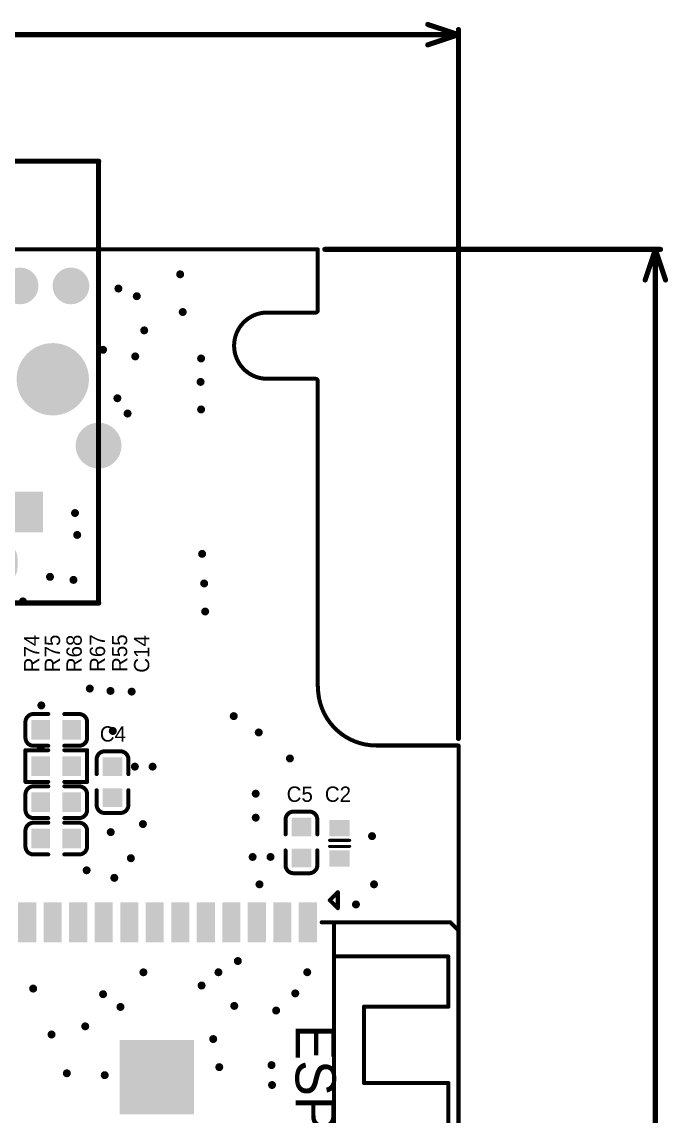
# Model space of a CAD drawing. Header units: millimetres. Extents: x -0.01 to 7.72, y -0.26 to 4.6.
# Drawn here: x 6.448 to 7.714, y 2.459 to 4.604 of the extents above; entities that cross this region are included whole.
import ezdxf

# ---------------------------------------------------------------- set-up
doc = ezdxf.new("R2010")
doc.units = ezdxf.units.MM
doc.header["$MEASUREMENT"] = 0
for name, color, linetype in [('Mechanical1', 6, 'Continuous'), ('MultiLayer', 9, 'Continuous'), ('PadHoleLayer', 156, 'Continuous'), ('TopOverlay', 2, 'Continuous'), ('TopPaste', 8, 'Continuous'), ('ViaHoleLayer', 16, 'Continuous')]:
    doc.layers.add(name, color=color, linetype=linetype)

# ---------------------------------------------------------------- blocks, each defined once
blk = doc.blocks.new('C0603SW_7')
at = {"layer": 'TopPaste'}
for points in [[(-0.016, -0.02), (-0.016, 0.02), (0.016, 0.02), (0.016, -0.02)], [(0.043, -0.02), (0.043, 0.02), (0.075, 0.02), (0.075, -0.02)]]:
    blk.add_hatch(color=8, dxfattribs=at).paths.add_polyline_path(points)
at = {"layer": 'TopOverlay', "const_width": 0.006}
for points in [[(0.0236, -0.0197), (0.0236, 0.0197)], [(0.0354, -0.0197), (0.0354, 0.0197)]]:
    blk.add_lwpolyline(points, dxfattribs=at)
at = {"layer": 'TopOverlay', "const_width": 0.003}
for points in [[(0.0221, 0.0197, 1), (0.0251, 0.0197, 1)], [(0.0339, 0.0197, 1), (0.0369, 0.0197, 1)], [(0.0221, -0.0197, 1), (0.0251, -0.0197, 1)], [(0.0339, -0.0197, 1), (0.0369, -0.0197, 1)]]:
    blk.add_lwpolyline(points, format="xyb", close=True, dxfattribs=at)
blk = doc.blocks.new('0603_C_9')
at = {"layer": 'TopPaste'}
for points in [[(-0.0486, 0.0193), (-0.012, 0.0193), (-0.012, -0.0193), (-0.0486, -0.0193)], [(0.012, 0.0193), (0.0486, 0.0193), (0.0486, -0.0193), (0.012, -0.0193)]]:
    blk.add_hatch(color=8, dxfattribs=at).paths.add_polyline_path(points)
at = {"layer": 'TopOverlay', "const_width": 0.00787}
for points in [[(-0.0604, 0.0154, -0.414213), (-0.0447, 0.0311)], [(0.0447, 0.0311, -0.414213), (0.0604, 0.0154)], [(-0.0447, -0.0311, -0.414213), (-0.0604, -0.0154)], [(0.0604, -0.0154, -0.414213), (0.0447, -0.0311)]]:
    blk.add_lwpolyline(points, format="xyb", dxfattribs=at)
for points in [[(-0.0157, 0.0311), (-0.0447, 0.0311)], [(0.0447, 0.0311), (0.0157, 0.0311)], [(-0.0604, -0.0154), (-0.0604, 0.0154)], [(0.0604, -0.0154), (0.0604, 0.0154)], [(-0.0157, -0.0311), (-0.0447, -0.0311)], [(0.0447, -0.0311), (0.0157, -0.0311)]]:
    blk.add_lwpolyline(points, dxfattribs=at)
at = {"layer": 'TopOverlay', "const_width": 0.00394}
for points in [[(-0.0467, 0.0311, 1), (-0.0427, 0.0311, 1)], [(-0.0467, 0.0311, 1), (-0.0427, 0.0311, 1)], [(-0.0177, 0.0311, 1), (-0.0138, 0.0311, 1)], [(0.0138, 0.0311, 1), (0.0177, 0.0311, 1)], [(0.0427, 0.0311, 1), (0.0467, 0.0311, 1)], [(0.0427, 0.0311, 1), (0.0467, 0.0311, 1)], [(-0.0624, 0.0154, 1), (-0.0585, 0.0154, 1)], [(-0.0624, 0.0154, 1), (-0.0585, 0.0154, 1)], [(0.0585, 0.0154, 1), (0.0624, 0.0154, 1)], [(0.0585, 0.0154, 1), (0.0624, 0.0154, 1)], [(-0.0624, -0.0154, 1), (-0.0585, -0.0154, 1)], [(-0.0624, -0.0154, 1), (-0.0585, -0.0154, 1)], [(0.0585, -0.0154, 1), (0.0624, -0.0154, 1)], [(0.0585, -0.0154, 1), (0.0624, -0.0154, 1)], [(-0.0467, -0.0311, 1), (-0.0427, -0.0311, 1)], [(-0.0467, -0.0311, 1), (-0.0427, -0.0311, 1)], [(-0.0177, -0.0311, 1), (-0.0138, -0.0311, 1)], [(0.0138, -0.0311, 1), (0.0177, -0.0311, 1)], [(0.0427, -0.0311, 1), (0.0467, -0.0311, 1)], [(0.0427, -0.0311, 1), (0.0467, -0.0311, 1)]]:
    blk.add_lwpolyline(points, format="xyb", close=True, dxfattribs=at)
blk = doc.blocks.new('0603_C_10')
at = {"layer": 'TopPaste'}
for points in [[(-0.0486, 0.0193), (-0.012, 0.0193), (-0.012, -0.0193), (-0.0486, -0.0193)], [(0.012, 0.0193), (0.0486, 0.0193), (0.0486, -0.0193), (0.012, -0.0193)]]:
    blk.add_hatch(color=8, dxfattribs=at).paths.add_polyline_path(points)
at = {"layer": 'TopOverlay', "const_width": 0.00787}
for points in [[(-0.0604, 0.0154, -0.414214), (-0.0447, 0.0311)], [(0.0447, 0.0311, -0.414213), (0.0604, 0.0154)], [(-0.0447, -0.0311, -0.414214), (-0.0604, -0.0154)], [(0.0604, -0.0154, -0.414213), (0.0447, -0.0311)]]:
    blk.add_lwpolyline(points, format="xyb", dxfattribs=at)
for points in [[(-0.0447, 0.0311), (-0.0157, 0.0311)], [(0.0157, 0.0311), (0.0447, 0.0311)], [(-0.0604, 0.0154), (-0.0604, -0.0154)], [(0.0604, 0.0154), (0.0604, -0.0154)], [(-0.0447, -0.0311), (-0.0157, -0.0311)], [(0.0157, -0.0311), (0.0447, -0.0311)]]:
    blk.add_lwpolyline(points, dxfattribs=at)
at = {"layer": 'TopOverlay', "const_width": 0.00394}
for points in [[(-0.0467, 0.0311, 1), (-0.0427, 0.0311, 1)], [(-0.0467, 0.0311, 1), (-0.0427, 0.0311, 1)], [(-0.0177, 0.0311, 1), (-0.0138, 0.0311, 1)], [(0.0138, 0.0311, 1), (0.0177, 0.0311, 1)], [(0.0427, 0.0311, 1), (0.0467, 0.0311, 1)], [(0.0427, 0.0311, 1), (0.0467, 0.0311, 1)], [(-0.0624, 0.0154, 1), (-0.0585, 0.0154, 1)], [(-0.0624, 0.0154, 1), (-0.0585, 0.0154, 1)], [(0.0585, 0.0154, 1), (0.0624, 0.0154, 1)], [(0.0585, 0.0154, 1), (0.0624, 0.0154, 1)], [(-0.0624, -0.0154, 1), (-0.0585, -0.0154, 1)], [(-0.0624, -0.0154, 1), (-0.0585, -0.0154, 1)], [(0.0585, -0.0154, 1), (0.0624, -0.0154, 1)], [(0.0585, -0.0154, 1), (0.0624, -0.0154, 1)], [(-0.0467, -0.0311, 1), (-0.0427, -0.0311, 1)], [(-0.0467, -0.0311, 1), (-0.0427, -0.0311, 1)], [(-0.0177, -0.0311, 1), (-0.0138, -0.0311, 1)], [(0.0138, -0.0311, 1), (0.0177, -0.0311, 1)], [(0.0427, -0.0311, 1), (0.0467, -0.0311, 1)], [(0.0427, -0.0311, 1), (0.0467, -0.0311, 1)]]:
    blk.add_lwpolyline(points, format="xyb", close=True, dxfattribs=at)
blk = doc.blocks.new('LC_0603_C_18')
at = {"layer": 'TopPaste'}
for points in [[(-0.0486, 0.0193), (-0.012, 0.0193), (-0.012, -0.0193), (-0.0486, -0.0193)], [(0.012, 0.0193), (0.0486, 0.0193), (0.0486, -0.0193), (0.012, -0.0193)]]:
    blk.add_hatch(color=8, dxfattribs=at).paths.add_polyline_path(points)
at = {"layer": 'TopOverlay', "const_width": 0.00787}
for points in [[(-0.0604, 0.0154, -0.414213), (-0.0447, 0.0311)], [(0.0447, 0.0311, -0.414213), (0.0604, 0.0154)], [(-0.0447, -0.0311, -0.414213), (-0.0604, -0.0154)], [(0.0604, -0.0154, -0.414213), (0.0447, -0.0311)]]:
    blk.add_lwpolyline(points, format="xyb", dxfattribs=at)
for points in [[(-0.0157, 0.0311), (-0.0447, 0.0311)], [(0.0447, 0.0311), (0.0157, 0.0311)], [(-0.0604, 0.0154), (-0.0604, -0.0154)], [(0.0604, 0.0154), (0.0604, -0.0154)], [(-0.0157, -0.0311), (-0.0447, -0.0311)], [(0.0447, -0.0311), (0.0157, -0.0311)]]:
    blk.add_lwpolyline(points, dxfattribs=at)
at = {"layer": 'TopOverlay', "const_width": 0.00394}
for points in [[(-0.0467, 0.0311, 1), (-0.0427, 0.0311, 1)], [(-0.0467, 0.0311, 1), (-0.0427, 0.0311, 1)], [(-0.0177, 0.0311, 1), (-0.0138, 0.0311, 1)], [(0.0138, 0.0311, 1), (0.0177, 0.0311, 1)], [(0.0427, 0.0311, 1), (0.0467, 0.0311, 1)], [(0.0427, 0.0311, 1), (0.0467, 0.0311, 1)], [(-0.0624, 0.0154, 1), (-0.0585, 0.0154, 1)], [(-0.0624, 0.0154, 1), (-0.0585, 0.0154, 1)], [(0.0585, 0.0154, 1), (0.0624, 0.0154, 1)], [(0.0585, 0.0154, 1), (0.0624, 0.0154, 1)], [(-0.0624, -0.0154, 1), (-0.0585, -0.0154, 1)], [(-0.0624, -0.0154, 1), (-0.0585, -0.0154, 1)], [(0.0585, -0.0154, 1), (0.0624, -0.0154, 1)], [(0.0585, -0.0154, 1), (0.0624, -0.0154, 1)], [(-0.0467, -0.0311, 1), (-0.0427, -0.0311, 1)], [(-0.0467, -0.0311, 1), (-0.0427, -0.0311, 1)], [(-0.0177, -0.0311, 1), (-0.0138, -0.0311, 1)], [(0.0138, -0.0311, 1), (0.0177, -0.0311, 1)], [(0.0427, -0.0311, 1), (0.0467, -0.0311, 1)], [(0.0427, -0.0311, 1), (0.0467, -0.0311, 1)]]:
    blk.add_lwpolyline(points, format="xyb", close=True, dxfattribs=at)
blk = doc.blocks.new('LC_0603_C_22')
at = {"layer": 'TopPaste'}
for points in [[(-0.0486, 0.0193), (-0.012, 0.0193), (-0.012, -0.0193), (-0.0486, -0.0193)], [(0.012, 0.0193), (0.0486, 0.0193), (0.0486, -0.0193), (0.012, -0.0193)]]:
    blk.add_hatch(color=8, dxfattribs=at).paths.add_polyline_path(points)
at = {"layer": 'TopOverlay', "const_width": 0.00787}
for points in [[(-0.0604, 0.0154, -0.414213), (-0.0447, 0.0311)], [(0.0447, 0.0311, -0.414213), (0.0604, 0.0154)], [(-0.0447, -0.0311, -0.414213), (-0.0604, -0.0154)], [(0.0604, -0.0154, -0.414213), (0.0447, -0.0311)]]:
    blk.add_lwpolyline(points, format="xyb", dxfattribs=at)
for points in [[(-0.0157, 0.0311), (-0.0447, 0.0311)], [(0.0447, 0.0311), (0.0157, 0.0311)], [(-0.0604, 0.0154), (-0.0604, -0.0154)], [(0.0604, 0.0154), (0.0604, -0.0154)], [(-0.0157, -0.0311), (-0.0447, -0.0311)], [(0.0447, -0.0311), (0.0157, -0.0311)]]:
    blk.add_lwpolyline(points, dxfattribs=at)
at = {"layer": 'TopOverlay', "const_width": 0.00394}
for points in [[(-0.0467, 0.0311, 1), (-0.0427, 0.0311, 1)], [(-0.0467, 0.0311, 1), (-0.0427, 0.0311, 1)], [(-0.0177, 0.0311, 1), (-0.0138, 0.0311, 1)], [(0.0138, 0.0311, 1), (0.0177, 0.0311, 1)], [(0.0427, 0.0311, 1), (0.0467, 0.0311, 1)], [(0.0427, 0.0311, 1), (0.0467, 0.0311, 1)], [(-0.0624, 0.0154, 1), (-0.0585, 0.0154, 1)], [(-0.0624, 0.0154, 1), (-0.0585, 0.0154, 1)], [(0.0585, 0.0154, 1), (0.0624, 0.0154, 1)], [(0.0585, 0.0154, 1), (0.0624, 0.0154, 1)], [(-0.0624, -0.0154, 1), (-0.0585, -0.0154, 1)], [(-0.0624, -0.0154, 1), (-0.0585, -0.0154, 1)], [(0.0585, -0.0154, 1), (0.0624, -0.0154, 1)], [(0.0585, -0.0154, 1), (0.0624, -0.0154, 1)], [(-0.0467, -0.0311, 1), (-0.0427, -0.0311, 1)], [(-0.0467, -0.0311, 1), (-0.0427, -0.0311, 1)], [(-0.0177, -0.0311, 1), (-0.0138, -0.0311, 1)], [(0.0138, -0.0311, 1), (0.0177, -0.0311, 1)], [(0.0427, -0.0311, 1), (0.0467, -0.0311, 1)], [(0.0427, -0.0311, 1), (0.0467, -0.0311, 1)]]:
    blk.add_lwpolyline(points, format="xyb", close=True, dxfattribs=at)
blk = doc.blocks.new('LC_0603_C_24')
at = {"layer": 'TopPaste'}
for points in [[(-0.0486, 0.0193), (-0.012, 0.0193), (-0.012, -0.0193), (-0.0486, -0.0193)], [(0.012, 0.0193), (0.0486, 0.0193), (0.0486, -0.0193), (0.012, -0.0193)]]:
    blk.add_hatch(color=8, dxfattribs=at).paths.add_polyline_path(points)
at = {"layer": 'TopOverlay', "const_width": 0.00787}
for points in [[(-0.0604, 0.0154, -0.414213), (-0.0447, 0.0311)], [(0.0447, 0.0311, -0.414213), (0.0604, 0.0154)], [(-0.0447, -0.0311, -0.414213), (-0.0604, -0.0154)], [(0.0604, -0.0154, -0.414213), (0.0447, -0.0311)]]:
    blk.add_lwpolyline(points, format="xyb", dxfattribs=at)
for points in [[(-0.0157, 0.0311), (-0.0447, 0.0311)], [(0.0447, 0.0311), (0.0157, 0.0311)], [(-0.0604, 0.0154), (-0.0604, -0.0154)], [(0.0604, 0.0154), (0.0604, -0.0154)], [(-0.0157, -0.0311), (-0.0447, -0.0311)], [(0.0447, -0.0311), (0.0157, -0.0311)]]:
    blk.add_lwpolyline(points, dxfattribs=at)
at = {"layer": 'TopOverlay', "const_width": 0.00394}
for points in [[(-0.0467, 0.0311, 1), (-0.0427, 0.0311, 1)], [(-0.0467, 0.0311, 1), (-0.0427, 0.0311, 1)], [(-0.0177, 0.0311, 1), (-0.0138, 0.0311, 1)], [(0.0138, 0.0311, 1), (0.0177, 0.0311, 1)], [(0.0427, 0.0311, 1), (0.0467, 0.0311, 1)], [(0.0427, 0.0311, 1), (0.0467, 0.0311, 1)], [(-0.0624, 0.0154, 1), (-0.0585, 0.0154, 1)], [(-0.0624, 0.0154, 1), (-0.0585, 0.0154, 1)], [(0.0585, 0.0154, 1), (0.0624, 0.0154, 1)], [(0.0585, 0.0154, 1), (0.0624, 0.0154, 1)], [(-0.0624, -0.0154, 1), (-0.0585, -0.0154, 1)], [(-0.0624, -0.0154, 1), (-0.0585, -0.0154, 1)], [(0.0585, -0.0154, 1), (0.0624, -0.0154, 1)], [(0.0585, -0.0154, 1), (0.0624, -0.0154, 1)], [(-0.0467, -0.0311, 1), (-0.0427, -0.0311, 1)], [(-0.0467, -0.0311, 1), (-0.0427, -0.0311, 1)], [(-0.0177, -0.0311, 1), (-0.0138, -0.0311, 1)], [(0.0138, -0.0311, 1), (0.0177, -0.0311, 1)], [(0.0427, -0.0311, 1), (0.0467, -0.0311, 1)], [(0.0427, -0.0311, 1), (0.0467, -0.0311, 1)]]:
    blk.add_lwpolyline(points, format="xyb", close=True, dxfattribs=at)
blk = doc.blocks.new('R0603_70')
at = {"layer": 'TopPaste'}
for points in [[(-0.0486, 0.0193), (-0.012, 0.0193), (-0.012, -0.0193), (-0.0486, -0.0193)], [(0.012, 0.0193), (0.0486, 0.0193), (0.0486, -0.0193), (0.012, -0.0193)]]:
    blk.add_hatch(color=8, dxfattribs=at).paths.add_polyline_path(points)
at = {"layer": 'TopOverlay', "const_width": 0.00787}
for points in [[(-0.0157, 0.0311), (-0.0604, 0.0311)], [(-0.0604, 0.0311), (-0.0604, -0.0311)], [(0.0604, 0.0311), (0.0157, 0.0311)], [(0.0604, 0.0311), (0.0604, -0.0311)], [(-0.0157, -0.0311), (-0.0604, -0.0311)], [(0.0604, -0.0311), (0.0157, -0.0311)]]:
    blk.add_lwpolyline(points, dxfattribs=at)
at = {"layer": 'TopOverlay', "const_width": 0.00394}
for points in [[(-0.0624, 0.0311, 1), (-0.0585, 0.0311, 1)], [(-0.0624, 0.0311, 1), (-0.0585, 0.0311, 1)], [(-0.0177, 0.0311, 1), (-0.0138, 0.0311, 1)], [(0.0138, 0.0311, 1), (0.0177, 0.0311, 1)], [(0.0585, 0.0311, 1), (0.0624, 0.0311, 1)], [(0.0585, 0.0311, 1), (0.0624, 0.0311, 1)], [(-0.0624, -0.0311, 1), (-0.0585, -0.0311, 1)], [(-0.0624, -0.0311, 1), (-0.0585, -0.0311, 1)], [(-0.0177, -0.0311, 1), (-0.0138, -0.0311, 1)], [(0.0138, -0.0311, 1), (0.0177, -0.0311, 1)], [(0.0585, -0.0311, 1), (0.0624, -0.0311, 1)], [(0.0585, -0.0311, 1), (0.0624, -0.0311, 1)]]:
    blk.add_lwpolyline(points, format="xyb", close=True, dxfattribs=at)
blk = doc.blocks.new('ESP32_S_266')
at = {"layer": 'TopPaste'}
for points in [[(-0.0394, 0.6913), (-0.0394, 0.7268), (0.0394, 0.7268), (0.0394, 0.6913)], [(-0.0394, 0.691), (-0.0394, 0.7264), (0.0394, 0.7264), (0.0394, 0.691)], [(0.6693, 0.6913), (0.6693, 0.7268), (0.748, 0.7268), (0.748, 0.6913)], [(-0.0394, 0.6413), (-0.0394, 0.6768), (0.0394, 0.6768), (0.0394, 0.6413)], [(0.6693, 0.6413), (0.6693, 0.6768), (0.748, 0.6768), (0.748, 0.6413)], [(-0.0394, 0.5913), (-0.0394, 0.6268), (0.0394, 0.6268), (0.0394, 0.5913)], [(0.6693, 0.5913), (0.6693, 0.6268), (0.748, 0.6268), (0.748, 0.5913)], [(-0.0394, 0.5413), (-0.0394, 0.5768), (0.0394, 0.5768), (0.0394, 0.5413)], [(0.6693, 0.5413), (0.6693, 0.5768), (0.748, 0.5768), (0.748, 0.5413)], [(-0.0394, 0.4913), (-0.0394, 0.5268), (0.0394, 0.5268), (0.0394, 0.4913)], [(0.6693, 0.4913), (0.6693, 0.5268), (0.748, 0.5268), (0.748, 0.4913)], [(-0.0394, 0.4413), (-0.0394, 0.4768), (0.0394, 0.4768), (0.0394, 0.4413)], [(0.2307, 0.3406), (0.2307, 0.4862), (0.3764, 0.4862), (0.3764, 0.3406)], [(0.6693, 0.4413), (0.6693, 0.4768), (0.748, 0.4768), (0.748, 0.4413)], [(-0.0394, 0.3913), (-0.0394, 0.4268), (0.0394, 0.4268), (0.0394, 0.3913)], [(0.6693, 0.3913), (0.6693, 0.4268), (0.748, 0.4268), (0.748, 0.3913)], [(-0.0394, 0.3413), (-0.0394, 0.3768), (0.0394, 0.3768), (0.0394, 0.3413)], [(0.6693, 0.3413), (0.6693, 0.3768), (0.748, 0.3768), (0.748, 0.3413)], [(-0.0394, 0.2913), (-0.0394, 0.3268), (0.0394, 0.3268), (0.0394, 0.2913)], [(0.6693, 0.2913), (0.6693, 0.3268), (0.748, 0.3268), (0.748, 0.2913)], [(-0.0394, 0.2413), (-0.0394, 0.2768), (0.0394, 0.2768), (0.0394, 0.2413)], [(0.6693, 0.2413), (0.6693, 0.2768), (0.748, 0.2768), (0.748, 0.2413)], [(-0.0394, 0.1913), (-0.0394, 0.2268), (0.0394, 0.2268), (0.0394, 0.1913)], [(0.6693, 0.1913), (0.6693, 0.2268), (0.748, 0.2268), (0.748, 0.1913)], [(-0.0394, 0.1413), (-0.0394, 0.1768), (0.0394, 0.1768), (0.0394, 0.1413)], [(0.6693, 0.1413), (0.6693, 0.1768), (0.748, 0.1768), (0.748, 0.1413)], [(-0.0394, 0.0913), (-0.0394, 0.1268), (0.0394, 0.1268), (0.0394, 0.0913)], [(0.6693, 0.0913), (0.6693, 0.1268), (0.748, 0.1268), (0.748, 0.0913)], [(-0.0394, 0.0413), (-0.0394, 0.0768), (0.0394, 0.0768), (0.0394, 0.0413)], [(0.6693, 0.0413), (0.6693, 0.0768), (0.748, 0.0768), (0.748, 0.0413)], [(0.147, -0.0394), (0.1116, -0.0394), (0.1116, 0.0394), (0.147, 0.0394)], [(0.197, -0.0394), (0.1616, -0.0394), (0.1616, 0.0394), (0.197, 0.0394)], [(0.247, -0.0394), (0.2116, -0.0394), (0.2116, 0.0394), (0.247, 0.0394)], [(0.297, -0.0394), (0.2616, -0.0394), (0.2616, 0.0394), (0.297, 0.0394)], [(0.347, -0.0394), (0.3116, -0.0394), (0.3116, 0.0394), (0.347, 0.0394)], [(0.397, -0.0394), (0.3616, -0.0394), (0.3616, 0.0394), (0.397, 0.0394)], [(0.447, -0.0394), (0.4116, -0.0394), (0.4116, 0.0394), (0.447, 0.0394)], [(0.497, -0.0394), (0.4616, -0.0394), (0.4616, 0.0394), (0.497, 0.0394)], [(0.547, -0.0394), (0.5116, -0.0394), (0.5116, 0.0394), (0.547, 0.0394)], [(0.597, -0.0394), (0.5616, -0.0394), (0.5616, 0.0394), (0.597, 0.0394)]]:
    blk.add_hatch(color=8, dxfattribs=at).paths.add_polyline_path(points)
at = {"layer": 'TopOverlay', "const_width": 0.00787}
for points in [[(0, 0.9882), (0.0157, 1.0039)], [(0, 0.9724), (0, 0.9882)], [(0.0197, 1.0039), (0.0157, 1.0039)], [(0.7087, 1.0039), (0.0197, 1.0039)], [(0.0669, 0.8189), (0.0669, 0.9843)], [(0.1654, 0.9843), (0.0709, 0.9843)], [(0.1654, 0.8189), (0.1654, 0.9843)], [(0.315, 0.8189), (0.315, 0.9843)], [(0.4803, 0.9843), (0.315, 0.9843)], [(0.4803, 0.8189), (0.4803, 0.9843)], [(0.7087, 0.7402), (0.7087, 1.0039)], [(0, 0.7362), (0, 0.9724)], [(0.0669, 0.7602), (0.0669, 0.9256)], [(0.311, 0.8189), (0.1654, 0.8189)], [(0.6457, 0.8189), (0.4803, 0.8189)], [(-0.0433, 0.752), (-0.0591, 0.7677)], [(-0.0276, 0.7677), (-0.0591, 0.7677)], [(-0.0433, 0.752), (-0.0276, 0.7677)], [(0.7087, 0.7602), (0, 0.7602)], [(0.6181, 0.7402), (0.5236, 0.7402)], [(0.5236, 0.6457), (0.5236, 0.7402)], [(0.6181, 0.6457), (0.6181, 0.7402)], [(0.6181, 0.6457), (0.5236, 0.6457)], [(0, 0), (0, 0.0276)], [(0.7087, 0), (0.7087, 0.0276)], [(0.0945, 0), (0, 0)], [(0.7087, 0), (0.6142, 0)]]:
    blk.add_lwpolyline(points, dxfattribs=at)
at = {"layer": 'TopOverlay'}
for points, const_width in [([(-0.002, 0.9882, 1), (0.002, 0.9882, 1)], 0.00394), ([(-0.002, 0.9882, 1), (0.002, 0.9882, 1)], 0.00394), ([(0.0138, 1.0039, 1), (0.0177, 1.0039, 1)], 0.00394), ([(0.0138, 1.0039, 1), (0.0177, 1.0039, 1)], 0.00394), ([(0.0177, 1.0039, 1), (0.0217, 1.0039, 1)], 0.00394), ([(0.0177, 1.0039, 1), (0.0217, 1.0039, 1)], 0.00394), ([(0.065, 0.9843, 1), (0.0689, 0.9843, 1)], 0.00394), ([(0.0689, 0.9843, 1), (0.0728, 0.9843, 1)], 0.00394), ([(0.1634, 0.9843, 1), (0.1673, 0.9843, 1)], 0.00394), ([(0.1634, 0.9843, 1), (0.1673, 0.9843, 1)], 0.00394), ([(0.313, 0.9843, 1), (0.3169, 0.9843, 1)], 0.00394), ([(0.313, 0.9843, 1), (0.3169, 0.9843, 1)], 0.00394), ([(0.4783, 0.9843, 1), (0.4823, 0.9843, 1)], 0.00394), ([(0.4783, 0.9843, 1), (0.4823, 0.9843, 1)], 0.00394), ([(0.7067, 1.0039, 1), (0.7106, 1.0039, 1)], 0.00394), ([(0.7067, 1.0039, 1), (0.7106, 1.0039, 1)], 0.00394), ([(-0.002, 0.9724, 1), (0.002, 0.9724, 1)], 0.00394), ([(-0.002, 0.9724, 1), (0.002, 0.9724, 1)], 0.00394), ([(0.065, 0.9256, 1), (0.0689, 0.9256, 1)], 0.00394), ([(0.065, 0.8189, 1), (0.0689, 0.8189, 1)], 0.00394), ([(0.1634, 0.8189, 1), (0.1673, 0.8189, 1)], 0.00394), ([(0.1634, 0.8189, 1), (0.1673, 0.8189, 1)], 0.00394), ([(0.3091, 0.8189, 1), (0.313, 0.8189, 1)], 0.00394), ([(0.313, 0.8189, 1), (0.3169, 0.8189, 1)], 0.00394), ([(0.4783, 0.8189, 1), (0.4823, 0.8189, 1)], 0.00394), ([(0.4783, 0.8189, 1), (0.4823, 0.8189, 1)], 0.00394), ([(0.6437, 0.8189, 1), (0.6476, 0.8189, 1)], 0.00394), ([(0.7598, 0.7638, 1), (0.7362, 0.7638, 1)], 0.00787), ([(-0.061, 0.7677, 1), (-0.0571, 0.7677, 1)], 0.00394), ([(-0.061, 0.7677, 1), (-0.0571, 0.7677, 1)], 0.00394), ([(-0.0453, 0.752, 1), (-0.0413, 0.752, 1)], 0.00394), ([(-0.0453, 0.752, 1), (-0.0413, 0.752, 1)], 0.00394), ([(-0.0295, 0.7677, 1), (-0.0256, 0.7677, 1)], 0.00394), ([(-0.0295, 0.7677, 1), (-0.0256, 0.7677, 1)], 0.00394), ([(-0.002, 0.7602, 1), (0.002, 0.7602, 1)], 0.00394), ([(0.065, 0.7602, 1), (0.0689, 0.7602, 1)], 0.00394), ([(0.7067, 0.7602, 1), (0.7106, 0.7602, 1)], 0.00394), ([(0.7343, 0.7638, 1), (0.7382, 0.7638, 1)], 0.00394), ([(0.7579, 0.7638, 1), (0.7618, 0.7638, 1)], 0.00394), ([(-0.002, 0.7362, 1), (0.002, 0.7362, 1)], 0.00394), ([(0.5217, 0.7402, 1), (0.5256, 0.7402, 1)], 0.00394), ([(0.5217, 0.7402, 1), (0.5256, 0.7402, 1)], 0.00394), ([(0.6161, 0.7402, 1), (0.6201, 0.7402, 1)], 0.00394), ([(0.6161, 0.7402, 1), (0.6201, 0.7402, 1)], 0.00394), ([(0.7067, 0.7402, 1), (0.7106, 0.7402, 1)], 0.00394), ([(0.6016, 0.6929, 1), (0.5401, 0.6929, 1)], 0.00787), ([(0.5381, 0.6929, 1), (0.5421, 0.6929, 1)], 0.00394), ([(0.5996, 0.6929, 1), (0.6036, 0.6929, 1)], 0.00394), ([(0.5217, 0.6457, 1), (0.5256, 0.6457, 1)], 0.00394), ([(0.5217, 0.6457, 1), (0.5256, 0.6457, 1)], 0.00394), ([(0.6161, 0.6457, 1), (0.6201, 0.6457, 1)], 0.00394), ([(0.6161, 0.6457, 1), (0.6201, 0.6457, 1)], 0.00394), ([(-0.002, 0.0276, 1), (0.002, 0.0276, 1)], 0.00394), ([(0.7067, 0.0276, 1), (0.7106, 0.0276, 1)], 0.00394), ([(-0.002, 0, 1), (0.002, 0, 1)], 0.00394), ([(-0.002, 0, 1), (0.002, 0, 1)], 0.00394), ([(0.0925, 0, 1), (0.0965, 0, 1)], 0.00394), ([(0.6122, 0, 1), (0.6161, 0, 1)], 0.00394), ([(0.7067, 0, 1), (0.7106, 0, 1)], 0.00394), ([(0.7067, 0, 1), (0.7106, 0, 1)], 0.00394)]:
    blk.add_lwpolyline(points, format="xyb", close=True, dxfattribs=dict(at, const_width=const_width))
blk = doc.blocks.new('HR911105A_274')
at = {"layer": 'MultiLayer'}
h = blk.add_hatch(color=9, dxfattribs=at)
edge = h.paths.add_edge_path()
edge.add_arc((-0.29908, 0.331158), 0.045, 0, 360)
h = blk.add_hatch(color=9, dxfattribs=at)
edge = h.paths.add_edge_path()
edge.add_arc((0.013912, 0.277), 0.036, 0, 360)
h = blk.add_hatch(color=9, dxfattribs=at)
edge = h.paths.add_edge_path()
edge.add_arc((-0.169, 0.241), 0.029528, 0, 360)
h = blk.add_hatch(color=9, dxfattribs=at)
edge = h.paths.add_edge_path()
edge.add_arc((-0.538, 0.191), 0.031, 90, 270)
edge.add_line((-0.538, 0.16), (-0.52, 0.16))
edge.add_arc((-0.52, 0.191), 0.031, 270, 450)
edge.add_line((-0.52, 0.222), (-0.538, 0.222))
h = blk.add_hatch(color=9, dxfattribs=at)
edge = h.paths.add_edge_path()
edge.add_arc((0.013912, 0.176866), 0.036, 0, 360)
h = blk.add_hatch(color=9, dxfattribs=at)
edge = h.paths.add_edge_path()
edge.add_arc((-0.438, 0.141), 0.031, 90, 270)
edge.add_line((-0.438, 0.11), (-0.42, 0.11))
edge.add_arc((-0.42, 0.141), 0.031, 270, 450)
edge.add_line((-0.42, 0.172), (-0.438, 0.172))
h = blk.add_hatch(color=9, dxfattribs=at)
edge = h.paths.add_edge_path()
edge.add_arc((-0.538, 0.091), 0.031, 90, 270)
edge.add_line((-0.538, 0.06), (-0.52, 0.06))
edge.add_arc((-0.52, 0.091), 0.031, 270, 450)
edge.add_line((-0.52, 0.122), (-0.538, 0.122))
h = blk.add_hatch(color=9, dxfattribs=at)
edge = h.paths.add_edge_path()
edge.add_arc((-0.438, 0.041), 0.031, 90, 270)
edge.add_line((-0.438, 0.01), (-0.42, 0.01))
edge.add_arc((-0.42, 0.041), 0.031, 270, 450)
edge.add_line((-0.42, 0.072), (-0.438, 0.072))
h = blk.add_hatch(color=9, dxfattribs=at)
edge = h.paths.add_edge_path()
edge.add_arc((-0.538, -0.009), 0.031, 90, 270)
edge.add_line((-0.538, -0.04), (-0.52, -0.04))
edge.add_arc((-0.52, -0.009), 0.031, 270, 450)
edge.add_line((-0.52, 0.022), (-0.538, 0.022))
h = blk.add_hatch(color=9, dxfattribs=at)
edge = h.paths.add_edge_path()
edge.add_arc((-0.438, -0.059), 0.031, 90, 270)
edge.add_line((-0.438, -0.09), (-0.42, -0.09))
edge.add_arc((-0.42, -0.059), 0.031, 270, 450)
edge.add_line((-0.42, -0.028), (-0.438, -0.028))
h = blk.add_hatch(color=9, dxfattribs=at)
edge = h.paths.add_edge_path()
edge.add_arc((-0.538, -0.109), 0.031, 90, 270)
edge.add_line((-0.538, -0.14), (-0.52, -0.14))
edge.add_arc((-0.52, -0.109), 0.031, 270, 450)
edge.add_line((-0.52, -0.078), (-0.538, -0.078))
blk.add_hatch(color=9, dxfattribs=at).paths.add_polyline_path([(-0.389, -0.128), (-0.389, -0.19), (-0.469, -0.19), (-0.469, -0.128)])
h = blk.add_hatch(color=9, dxfattribs=at)
edge = h.paths.add_edge_path()
edge.add_arc((0.013912, -0.145), 0.036, 0, 360)
h = blk.add_hatch(color=9, dxfattribs=at)
edge = h.paths.add_edge_path()
edge.add_arc((-0.169, -0.209), 0.029528, 0, 360)
h = blk.add_hatch(color=9, dxfattribs=at)
edge = h.paths.add_edge_path()
edge.add_arc((0.013912, -0.24463), 0.036, 0, 360)
h = blk.add_hatch(color=9, dxfattribs=at)
edge = h.paths.add_edge_path()
edge.add_arc((-0.29908, -0.298764), 0.045, 0, 360)
at = {"layer": 'PadHoleLayer'}
h = blk.add_hatch(color=156, dxfattribs=at)
edge = h.paths.add_edge_path()
edge.add_arc((-0.29908, 0.331158), 0.0325, 0, 360)
h = blk.add_hatch(color=156, dxfattribs=at)
edge = h.paths.add_edge_path()
edge.add_arc((-0.169, 0.241), 0.070866, 0, 360)
h = blk.add_hatch(color=156, dxfattribs=at)
edge = h.paths.add_edge_path()
edge.add_arc((0.013912, 0.277), 0.018, 0, 360)
h = blk.add_hatch(color=156, dxfattribs=at)
edge = h.paths.add_edge_path()
edge.add_arc((-0.529, 0.191), 0.02, 0, 360)
h = blk.add_hatch(color=156, dxfattribs=at)
edge = h.paths.add_edge_path()
edge.add_arc((0.013912, 0.176866), 0.018, 0, 360)
h = blk.add_hatch(color=156, dxfattribs=at)
edge = h.paths.add_edge_path()
edge.add_arc((-0.429, 0.141), 0.02, 0, 360)
h = blk.add_hatch(color=156, dxfattribs=at)
edge = h.paths.add_edge_path()
edge.add_arc((-0.529, 0.091), 0.02, 0, 360)
h = blk.add_hatch(color=156, dxfattribs=at)
edge = h.paths.add_edge_path()
edge.add_arc((-0.429, 0.041), 0.02, 0, 360)
h = blk.add_hatch(color=156, dxfattribs=at)
edge = h.paths.add_edge_path()
edge.add_arc((-0.529, -0.009), 0.02, 0, 360)
h = blk.add_hatch(color=156, dxfattribs=at)
edge = h.paths.add_edge_path()
edge.add_arc((-0.429, -0.059), 0.02, 0, 360)
h = blk.add_hatch(color=156, dxfattribs=at)
edge = h.paths.add_edge_path()
edge.add_arc((-0.529, -0.109), 0.02, 0, 360)
h = blk.add_hatch(color=156, dxfattribs=at)
edge = h.paths.add_edge_path()
edge.add_arc((0.013912, -0.145), 0.018, 0, 360)
h = blk.add_hatch(color=156, dxfattribs=at)
edge = h.paths.add_edge_path()
edge.add_arc((-0.429, -0.159), 0.02, 0, 360)
h = blk.add_hatch(color=156, dxfattribs=at)
edge = h.paths.add_edge_path()
edge.add_arc((-0.169, -0.209), 0.070866, 0, 360)
h = blk.add_hatch(color=156, dxfattribs=at)
edge = h.paths.add_edge_path()
edge.add_arc((0.013912, -0.24463), 0.018, 0, 360)
h = blk.add_hatch(color=156, dxfattribs=at)
edge = h.paths.add_edge_path()
edge.add_arc((-0.29908, -0.298764), 0.0325, 0, 360)
at = {"layer": 'TopOverlay', "const_width": 0.01}
for points in [[(-0.607582, 0.331158), (-0.60774, 0.331)], [(-0.607582, 0.331158), (-0.607582, -0.298686)], [(-0.607582, 0.331158), (-0.299078, 0.331158)], [(-0.299078, 0.331158), (0.258244, 0.331158)], [(0.258244, 0.331158), (0.258402, 0.331)], [(0.258402, 0.331), (0.258402, -0.299)], [(-0.607504, -0.298764), (-0.60774, -0.299)], [(-0.607582, -0.298686), (-0.607504, -0.298764)], [(-0.607504, -0.298764), (-0.299078, -0.298764)], [(-0.299078, -0.298764), (0.258166, -0.298764)], [(0.258166, -0.298764), (0.258402, -0.299)]]:
    blk.add_lwpolyline(points, dxfattribs=at)
at = {"layer": 'TopOverlay', "const_width": 0.005}
for points in [[(-0.61024, 0.331, 1), (-0.60524, 0.331, 1)], [(-0.610082, 0.331158, 1), (-0.605082, 0.331158, 1)], [(-0.610082, 0.331158, 1), (-0.605082, 0.331158, 1)], [(-0.610082, 0.331158, 1), (-0.605082, 0.331158, 1)], [(-0.301578, 0.331158, 1), (-0.296578, 0.331158, 1)], [(-0.301578, 0.331158, 1), (-0.296578, 0.331158, 1)], [(0.255744, 0.331158, 1), (0.260744, 0.331158, 1)], [(0.255744, 0.331158, 1), (0.260744, 0.331158, 1)], [(0.255902, 0.331, 1), (0.260902, 0.331, 1)], [(0.255902, 0.331, 1), (0.260902, 0.331, 1)], [(-0.61024, -0.299, 1), (-0.60524, -0.299, 1)], [(-0.610082, -0.298686, 1), (-0.605082, -0.298686, 1)], [(-0.610082, -0.298686, 1), (-0.605082, -0.298686, 1)], [(-0.610004, -0.298764, 1), (-0.605004, -0.298764, 1)], [(-0.610004, -0.298764, 1), (-0.605004, -0.298764, 1)], [(-0.610004, -0.298764, 1), (-0.605004, -0.298764, 1)], [(-0.301578, -0.298764, 1), (-0.296578, -0.298764, 1)], [(-0.301578, -0.298764, 1), (-0.296578, -0.298764, 1)], [(0.255666, -0.298764, 1), (0.260666, -0.298764, 1)], [(0.255666, -0.298764, 1), (0.260666, -0.298764, 1)], [(0.255902, -0.299, 1), (0.260902, -0.299, 1)], [(0.255902, -0.299, 1), (0.260902, -0.299, 1)]]:
    blk.add_lwpolyline(points, format="xyb", close=True, dxfattribs=at)

msp = doc.modelspace()

# ---------------------------------------------------------------- hatches: boundary and pattern name
at = {"layer": 'ViaHoleLayer'}
h = msp.add_hatch(color=16, dxfattribs=at)
edge = h.paths.add_edge_path()
edge.add_arc((6.758, 4.109), 0.00787, 0, 360)
h = msp.add_hatch(color=16, dxfattribs=at)
edge = h.paths.add_edge_path()
edge.add_arc((6.637, 4.0811), 0.00787, 0, 360)
h = msp.add_hatch(color=16, dxfattribs=at)
edge = h.paths.add_edge_path()
edge.add_arc((6.673, 4.0661), 0.00787, 0, 360)
h = msp.add_hatch(color=16, dxfattribs=at)
edge = h.paths.add_edge_path()
edge.add_arc((6.763, 4.0351), 0.00787, 0, 360)
h = msp.add_hatch(color=16, dxfattribs=at)
edge = h.paths.add_edge_path()
edge.add_arc((6.6876, 3.9991), 0.00787, 0, 360)
h = msp.add_hatch(color=16, dxfattribs=at)
edge = h.paths.add_edge_path()
edge.add_arc((6.607, 3.9611), 0.00787, 0, 360)
h = msp.add_hatch(color=16, dxfattribs=at)
edge = h.paths.add_edge_path()
edge.add_arc((6.67, 3.9481), 0.00787, 0, 360)
h = msp.add_hatch(color=16, dxfattribs=at)
edge = h.paths.add_edge_path()
edge.add_arc((6.799, 3.9441), 0.00787, 0, 360)
h = msp.add_hatch(color=16, dxfattribs=at)
edge = h.paths.add_edge_path()
edge.add_arc((6.798, 3.8981), 0.00787, 0, 360)
h = msp.add_hatch(color=16, dxfattribs=at)
edge = h.paths.add_edge_path()
edge.add_arc((6.635, 3.8661), 0.00787, 0, 360)
h = msp.add_hatch(color=16, dxfattribs=at)
edge = h.paths.add_edge_path()
edge.add_arc((6.655, 3.8361), 0.00787, 0, 360)
h = msp.add_hatch(color=16, dxfattribs=at)
edge = h.paths.add_edge_path()
edge.add_arc((6.799, 3.8441), 0.00787, 0, 360)
h = msp.add_hatch(color=16, dxfattribs=at)
edge = h.paths.add_edge_path()
edge.add_arc((6.552, 3.6411), 0.00787, 0, 360)
h = msp.add_hatch(color=16, dxfattribs=at)
edge = h.paths.add_edge_path()
edge.add_arc((6.5563, 3.5982), 0.00787, 0, 360)
h = msp.add_hatch(color=16, dxfattribs=at)
edge = h.paths.add_edge_path()
edge.add_arc((6.801, 3.5611), 0.00787, 0, 360)
h = msp.add_hatch(color=16, dxfattribs=at)
edge = h.paths.add_edge_path()
edge.add_arc((6.503, 3.5161), 0.00787, 0, 360)
h = msp.add_hatch(color=16, dxfattribs=at)
edge = h.paths.add_edge_path()
edge.add_arc((6.549, 3.5101), 0.00787, 0, 360)
h = msp.add_hatch(color=16, dxfattribs=at)
edge = h.paths.add_edge_path()
edge.add_arc((6.805, 3.5031), 0.00787, 0, 360)
h = msp.add_hatch(color=16, dxfattribs=at)
edge = h.paths.add_edge_path()
edge.add_arc((6.45, 3.468), 0.00787, 0, 360)
h = msp.add_hatch(color=16, dxfattribs=at)
edge = h.paths.add_edge_path()
edge.add_arc((6.807, 3.4481), 0.00787, 0, 360)
h = msp.add_hatch(color=16, dxfattribs=at)
edge = h.paths.add_edge_path()
edge.add_arc((6.581, 3.2971), 0.00787, 0, 360)
h = msp.add_hatch(color=16, dxfattribs=at)
edge = h.paths.add_edge_path()
edge.add_arc((6.6215, 3.2925), 0.00787, 0, 360)
h = msp.add_hatch(color=16, dxfattribs=at)
edge = h.paths.add_edge_path()
edge.add_arc((6.663, 3.2911), 0.00787, 0, 360)
h = msp.add_hatch(color=16, dxfattribs=at)
edge = h.paths.add_edge_path()
edge.add_arc((6.486, 3.2641), 0.00787, 0, 360)
h = msp.add_hatch(color=16, dxfattribs=at)
edge = h.paths.add_edge_path()
edge.add_arc((6.863, 3.2431), 0.00787, 0, 360)
h = msp.add_hatch(color=16, dxfattribs=at)
edge = h.paths.add_edge_path()
edge.add_arc((6.626, 3.214), 0.00787, 0, 360)
h = msp.add_hatch(color=16, dxfattribs=at)
edge = h.paths.add_edge_path()
edge.add_arc((6.912, 3.2111), 0.00787, 0, 360)
h = msp.add_hatch(color=16, dxfattribs=at)
edge = h.paths.add_edge_path()
edge.add_arc((6.485, 3.1807), 0.00787, 0, 360)
h = msp.add_hatch(color=16, dxfattribs=at)
edge = h.paths.add_edge_path()
edge.add_arc((6.973, 3.1601), 0.00787, 0, 360)
h = msp.add_hatch(color=16, dxfattribs=at)
edge = h.paths.add_edge_path()
edge.add_arc((6.6693, 3.1441), 0.00787, 0, 360)
h = msp.add_hatch(color=16, dxfattribs=at)
edge = h.paths.add_edge_path()
edge.add_arc((6.704, 3.1441), 0.00787, 0, 360)
h = msp.add_hatch(color=16, dxfattribs=at)
edge = h.paths.add_edge_path()
edge.add_arc((6.906, 3.0911), 0.00787, 0, 360)
h = msp.add_hatch(color=16, dxfattribs=at)
edge = h.paths.add_edge_path()
edge.add_arc((6.906, 3.0441), 0.00787, 0, 360)
h = msp.add_hatch(color=16, dxfattribs=at)
edge = h.paths.add_edge_path()
edge.add_arc((6.685, 3.0315), 0.00787, 0, 360)
h = msp.add_hatch(color=16, dxfattribs=at)
edge = h.paths.add_edge_path()
edge.add_arc((6.622, 3.0157), 0.00787, 0, 360)
h = msp.add_hatch(color=16, dxfattribs=at)
edge = h.paths.add_edge_path()
edge.add_arc((7.1339, 3.0079), 0.00787, 0, 360)
h = msp.add_hatch(color=16, dxfattribs=at)
edge = h.paths.add_edge_path()
edge.add_arc((6.6614, 2.9646), 0.00787, 0, 360)
h = msp.add_hatch(color=16, dxfattribs=at)
edge = h.paths.add_edge_path()
edge.add_arc((6.9, 2.967), 0.00787, 0, 360)
h = msp.add_hatch(color=16, dxfattribs=at)
edge = h.paths.add_edge_path()
edge.add_arc((6.935, 2.9671), 0.00787, 0, 360)
h = msp.add_hatch(color=16, dxfattribs=at)
edge = h.paths.add_edge_path()
edge.add_arc((6.5748, 2.9409), 0.00787, 0, 360)
h = msp.add_hatch(color=16, dxfattribs=at)
edge = h.paths.add_edge_path()
edge.add_arc((6.629, 2.9261), 0.00787, 0, 360)
h = msp.add_hatch(color=16, dxfattribs=at)
edge = h.paths.add_edge_path()
edge.add_arc((6.9134, 2.9134), 0.00787, 0, 360)
h = msp.add_hatch(color=16, dxfattribs=at)
edge = h.paths.add_edge_path()
edge.add_arc((7.1378, 2.9134), 0.00787, 0, 360)
h = msp.add_hatch(color=16, dxfattribs=at)
edge = h.paths.add_edge_path()
edge.add_arc((7.1024, 2.874), 0.00787, 0, 360)
h = msp.add_hatch(color=16, dxfattribs=at)
edge = h.paths.add_edge_path()
edge.add_arc((6.871, 2.7631), 0.00787, 0, 360)
h = msp.add_hatch(color=16, dxfattribs=at)
edge = h.paths.add_edge_path()
edge.add_arc((6.686, 2.741), 0.00787, 0, 360)
h = msp.add_hatch(color=16, dxfattribs=at)
edge = h.paths.add_edge_path()
edge.add_arc((6.833, 2.7411), 0.00787, 0, 360)
h = msp.add_hatch(color=16, dxfattribs=at)
edge = h.paths.add_edge_path()
edge.add_arc((7.007, 2.7411), 0.00787, 0, 360)
h = msp.add_hatch(color=16, dxfattribs=at)
edge = h.paths.add_edge_path()
edge.add_arc((6.47, 2.7091), 0.00787, 0, 360)
h = msp.add_hatch(color=16, dxfattribs=at)
edge = h.paths.add_edge_path()
edge.add_arc((6.607, 2.6981), 0.00787, 0, 360)
h = msp.add_hatch(color=16, dxfattribs=at)
edge = h.paths.add_edge_path()
edge.add_arc((6.8, 2.7151), 0.00787, 0, 360)
h = msp.add_hatch(color=16, dxfattribs=at)
edge = h.paths.add_edge_path()
edge.add_arc((6.9835, 2.6997), 0.00787, 0, 360)
h = msp.add_hatch(color=16, dxfattribs=at)
edge = h.paths.add_edge_path()
edge.add_arc((6.641, 2.6731), 0.00787, 0, 360)
h = msp.add_hatch(color=16, dxfattribs=at)
edge = h.paths.add_edge_path()
edge.add_arc((6.864, 2.6751), 0.00787, 0, 360)
h = msp.add_hatch(color=16, dxfattribs=at)
edge = h.paths.add_edge_path()
edge.add_arc((6.946, 2.6661), 0.00787, 0, 360)
h = msp.add_hatch(color=16, dxfattribs=at)
edge = h.paths.add_edge_path()
edge.add_arc((6.572, 2.6351), 0.00787, 0, 360)
h = msp.add_hatch(color=16, dxfattribs=at)
edge = h.paths.add_edge_path()
edge.add_arc((6.506, 2.6191), 0.00787, 0, 360)
h = msp.add_hatch(color=16, dxfattribs=at)
edge = h.paths.add_edge_path()
edge.add_arc((6.8228, 2.6102), 0.00787, 0, 360)
h = msp.add_hatch(color=16, dxfattribs=at)
edge = h.paths.add_edge_path()
edge.add_arc((6.8346, 2.5551), 0.00787, 0, 360)
h = msp.add_hatch(color=16, dxfattribs=at)
edge = h.paths.add_edge_path()
edge.add_arc((6.937, 2.5591), 0.00787, 0, 360)
h = msp.add_hatch(color=16, dxfattribs=at)
edge = h.paths.add_edge_path()
edge.add_arc((6.536, 2.5431), 0.00787, 0, 360)
h = msp.add_hatch(color=16, dxfattribs=at)
edge = h.paths.add_edge_path()
edge.add_arc((6.6102, 2.5394), 0.00787, 0, 360)
h = msp.add_hatch(color=16, dxfattribs=at)
edge = h.paths.add_edge_path()
edge.add_arc((6.938, 2.5201), 0.00787, 0, 360)

# ---------------------------------------------------------------- linework, layer by layer
at = {"layer": 'Mechanical1', "const_width": 0.00787}
for points in [[(0.1969, 4.1579), (7.0276, 4.1579)], [(7.0276, 4.038), (7.0276, 4.1579)], [(6.9286, 4.0341), (7.0236, 4.0341)], [(6.9286, 3.9042), (7.0234, 3.9042)], [(7.0274, 3.3018), (7.0274, 3.9002)], [(7.1422, 3.1855), (7.3031, 3.1855)], [(7.3031, 3.1855), (7.3036, 3.185)], [(7.3036, 3.185), (7.3036, 0.9764)]]:
    msp.add_lwpolyline(points, dxfattribs=at)
at = {"layer": 'Mechanical1', "const_width": 0.00394}
for points in [[(7.0256, 4.1579, 1), (7.0295, 4.1579, 1)], [(7.0256, 4.1579, 1), (7.0295, 4.1579, 1)], [(6.9266, 4.0341, 1), (6.9306, 4.0341, 1)], [(6.9266, 4.0341, 1), (6.9306, 4.0341, 1)], [(7.0216, 4.0341, 1), (7.0256, 4.0341, 1)], [(7.0216, 4.0341, 1), (7.0256, 4.0341, 1)], [(7.0256, 4.038, 1), (7.0295, 4.038, 1)], [(7.0256, 4.038, 1), (7.0295, 4.038, 1)], [(6.9266, 3.9042, 1), (6.9306, 3.9042, 1)], [(6.9266, 3.9042, 1), (6.9306, 3.9042, 1)], [(7.0214, 3.9042, 1), (7.0254, 3.9042, 1)], [(7.0214, 3.9042, 1), (7.0254, 3.9042, 1)], [(7.0254, 3.9002, 1), (7.0293, 3.9002, 1)], [(7.0254, 3.9002, 1), (7.0293, 3.9002, 1)], [(7.0254, 3.3018, 1), (7.0293, 3.3018, 1)], [(7.0254, 3.3018, 1), (7.0293, 3.3018, 1)], [(7.026, 3.2997, 1), (7.03, 3.2997, 1)], [(7.026, 3.2997, 1), (7.03, 3.2997, 1)], [(7.1402, 3.1855, 1), (7.1441, 3.1855, 1)], [(7.1402, 3.1855, 1), (7.1441, 3.1855, 1)], [(7.3012, 3.1855, 1), (7.3051, 3.1855, 1)], [(7.3012, 3.1855, 1), (7.3051, 3.1855, 1)], [(7.3016, 3.185, 1), (7.3056, 3.185, 1)], [(7.3016, 3.185, 1), (7.3056, 3.185, 1)]]:
    msp.add_lwpolyline(points, format="xyb", close=True, dxfattribs=at)
at = {"layer": 'Mechanical1', "const_width": 0.00787}
for points in [[(6.9286, 3.9042, -1), (6.9286, 4.0341)], [(7.0276, 4.038, -0.414214), (7.0236, 4.0341)], [(7.0234, 3.9042, -0.414214), (7.0274, 3.9002)], [(7.0274, 3.3018, -0.145954), (7.028, 3.2997)], [(7.1422, 3.1855, -0.414214), (7.028, 3.2997)]]:
    msp.add_lwpolyline(points, format="xyb", dxfattribs=at)
at = {"layer": 'TopOverlay'}
for points, const_width in [([(7.2431, 4.5987), (7.3031, 4.5787)], 0.01), ([(7.3031, 3.1994), (7.3031, 4.5887)], 0.01), ([(3.9112, 4.5787), (7.3031, 4.5787)], 0.01), ([(7.2431, 4.5587), (7.3031, 4.5787)], 0.01), ([(0.1969, 4.1579), (7.0276, 4.1579)], 0.00787), ([(7.0276, 4.038), (7.0276, 4.1579)], 0.00787), ([(7.0415, 4.1579), (7.699, 4.1579)], 0.01), ([(7.669, 4.0979), (7.689, 4.1579)], 0.01), ([(7.689, 4.1579), (7.709, 4.0979)], 0.01), ([(7.689, 2.339), (7.689, 4.1579)], 0.01), ([(6.9286, 4.0341), (7.0236, 4.0341)], 0.00787), ([(6.9286, 3.9042), (7.0234, 3.9042)], 0.00787), ([(7.0274, 3.3018), (7.0274, 3.9002)], 0.00787), ([(7.1422, 3.1855), (7.3031, 3.1855)], 0.00787), ([(7.3031, 3.1855), (7.3036, 3.185)], 0.00787), ([(7.3036, 3.185), (7.3036, 0.9764)], 0.00787)]:
    msp.add_lwpolyline(points, dxfattribs=dict(at, const_width=const_width))
for points, const_width in [([(7.2406, 4.5987, 1), (7.2456, 4.5987, 1)], 0.005), ([(7.3006, 4.5887, 1), (7.3056, 4.5887, 1)], 0.005), ([(7.3006, 4.5787, 1), (7.3056, 4.5787, 1)], 0.005), ([(7.3006, 4.5787, 1), (7.3056, 4.5787, 1)], 0.005), ([(7.3006, 4.5787, 1), (7.3056, 4.5787, 1)], 0.005), ([(7.2406, 4.5587, 1), (7.2456, 4.5587, 1)], 0.005), ([(7.0256, 4.1579, 1), (7.0295, 4.1579, 1)], 0.00394), ([(7.0256, 4.1579, 1), (7.0295, 4.1579, 1)], 0.00394), ([(7.039, 4.1579, 1), (7.044, 4.1579, 1)], 0.005), ([(7.6865, 4.1579, 1), (7.6915, 4.1579, 1)], 0.005), ([(7.6865, 4.1579, 1), (7.6915, 4.1579, 1)], 0.005), ([(7.6865, 4.1579, 1), (7.6915, 4.1579, 1)], 0.005), ([(7.6965, 4.1579, 1), (7.7015, 4.1579, 1)], 0.005), ([(7.6665, 4.0979, 1), (7.6715, 4.0979, 1)], 0.005), ([(7.7065, 4.0979, 1), (7.7115, 4.0979, 1)], 0.005), ([(6.9266, 4.0341, 1), (6.9306, 4.0341, 1)], 0.00394), ([(6.9266, 4.0341, 1), (6.9306, 4.0341, 1)], 0.00394), ([(7.0216, 4.0341, 1), (7.0256, 4.0341, 1)], 0.00394), ([(7.0216, 4.0341, 1), (7.0256, 4.0341, 1)], 0.00394), ([(7.0256, 4.038, 1), (7.0295, 4.038, 1)], 0.00394), ([(7.0256, 4.038, 1), (7.0295, 4.038, 1)], 0.00394), ([(6.9266, 3.9042, 1), (6.9306, 3.9042, 1)], 0.00394), ([(6.9266, 3.9042, 1), (6.9306, 3.9042, 1)], 0.00394), ([(7.0214, 3.9042, 1), (7.0254, 3.9042, 1)], 0.00394), ([(7.0214, 3.9042, 1), (7.0254, 3.9042, 1)], 0.00394), ([(7.0254, 3.9002, 1), (7.0293, 3.9002, 1)], 0.00394), ([(7.0254, 3.9002, 1), (7.0293, 3.9002, 1)], 0.00394), ([(7.0254, 3.3018, 1), (7.0293, 3.3018, 1)], 0.00394), ([(7.0254, 3.3018, 1), (7.0293, 3.3018, 1)], 0.00394), ([(7.0254, 3.3018, 1), (7.0293, 3.3018, 1)], 0.00394), ([(7.026, 3.2997, 1), (7.03, 3.2997, 1)], 0.00394), ([(7.026, 3.2997, 1), (7.03, 3.2997, 1)], 0.00394), ([(7.026, 3.2997, 1), (7.03, 3.2997, 1)], 0.00394), ([(7.3006, 3.1994, 1), (7.3056, 3.1994, 1)], 0.005), ([(7.1402, 3.1855, 1), (7.1441, 3.1855, 1)], 0.00394), ([(7.1402, 3.1855, 1), (7.1441, 3.1855, 1)], 0.00394), ([(7.3012, 3.1855, 1), (7.3051, 3.1855, 1)], 0.00394), ([(7.3012, 3.1855, 1), (7.3051, 3.1855, 1)], 0.00394), ([(7.3016, 3.185, 1), (7.3056, 3.185, 1)], 0.00394), ([(7.3016, 3.185, 1), (7.3056, 3.185, 1)], 0.00394)]:
    msp.add_lwpolyline(points, format="xyb", close=True, dxfattribs=dict(at, const_width=const_width))
at = {"layer": 'TopOverlay', "const_width": 0.00787}
for points in [[(6.9286, 3.9042, -1), (6.9286, 4.0341)], [(7.0276, 4.038, -0.414214), (7.0236, 4.0341)], [(7.0234, 3.9042, -0.414214), (7.0274, 3.9002)], [(7.0274, 3.3018, -0.145954), (7.028, 3.2997)], [(7.0274, 3.3018, -0.145954), (7.028, 3.2997)], [(7.1422, 3.1855, -0.414214), (7.028, 3.2997)]]:
    msp.add_lwpolyline(points, format="xyb", dxfattribs=at)

# ---------------------------------------------------------------- block references
for name, p, rotation in [('HR911105A_274', (6.2994, 4.0723), 90), ('LC_0603_C_22', (6.5153, 3.2161), 180), ('R0603_70', (6.5153, 3.1452), 180), ('0603_C_9', (6.6255, 3.1137), 270), ('LC_0603_C_24', (6.5153, 3.0744), 180), ('0603_C_10', (6.9956, 2.9956), 90), ('LC_0603_C_18', (6.5153, 3.0031), 180), ('C0603SW_7', (7.0704, 3.0232), 270), ('ESP32_S_266', (6.2992, 2.839), 270)]:
    msp.add_blockref(name, p, dxfattribs=dict(rotation=rotation))

# ---------------------------------------------------------------- texts
at = {"layer": 'TopOverlay'}
for s, height, rotation, p in [('R74', 0.03, 90, (6.482, 3.3291)), ('R75', 0.03, 90, (6.5227, 3.3292)), ('R68', 0.03, 90, (6.5652, 3.3292)), ('R67', 0.03, 90, (6.6109, 3.3297)), ('R55', 0.03, 90, (6.6542, 3.3297)), ('C14', 0.03, 90, (6.6975, 3.3282)), ('ESP32', 0.07874, 270, (6.984, 2.6391))]:
    msp.add_text(s, height=height, rotation=rotation, dxfattribs=at).set_placement(p)
for s, p in [('C4', (6.6006, 3.1932)), ('C5', (6.9667, 3.0751)), ('C2', (7.0415, 3.0751))]:
    msp.add_text(s, height=0.03, dxfattribs=at).set_placement(p)

doc.saveas('drawing.dxf')
